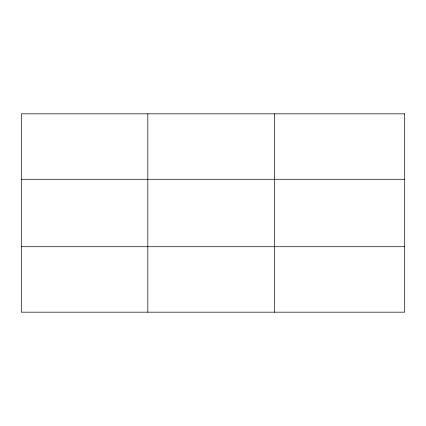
<?xml version="1.0" encoding="UTF-8"?>
<svg xmlns="http://www.w3.org/2000/svg" width="426" height="426" viewBox="0 0 426 426"><rect width="100%" height="100%" fill="white"/><g stroke="black" fill="none" stroke-linecap="round" stroke-linejoin="round"><path stroke-width="0.64" d="M147.822 312.173L147.822 113.827M274.344 312.173L274.344 113.827M21.3 179.282L404.7 179.282M21.3 246.718L404.7 246.718M404.7 113.827L21.3 113.827L21.3 312.173L404.7 312.173L404.7 113.827"/></g></svg>
